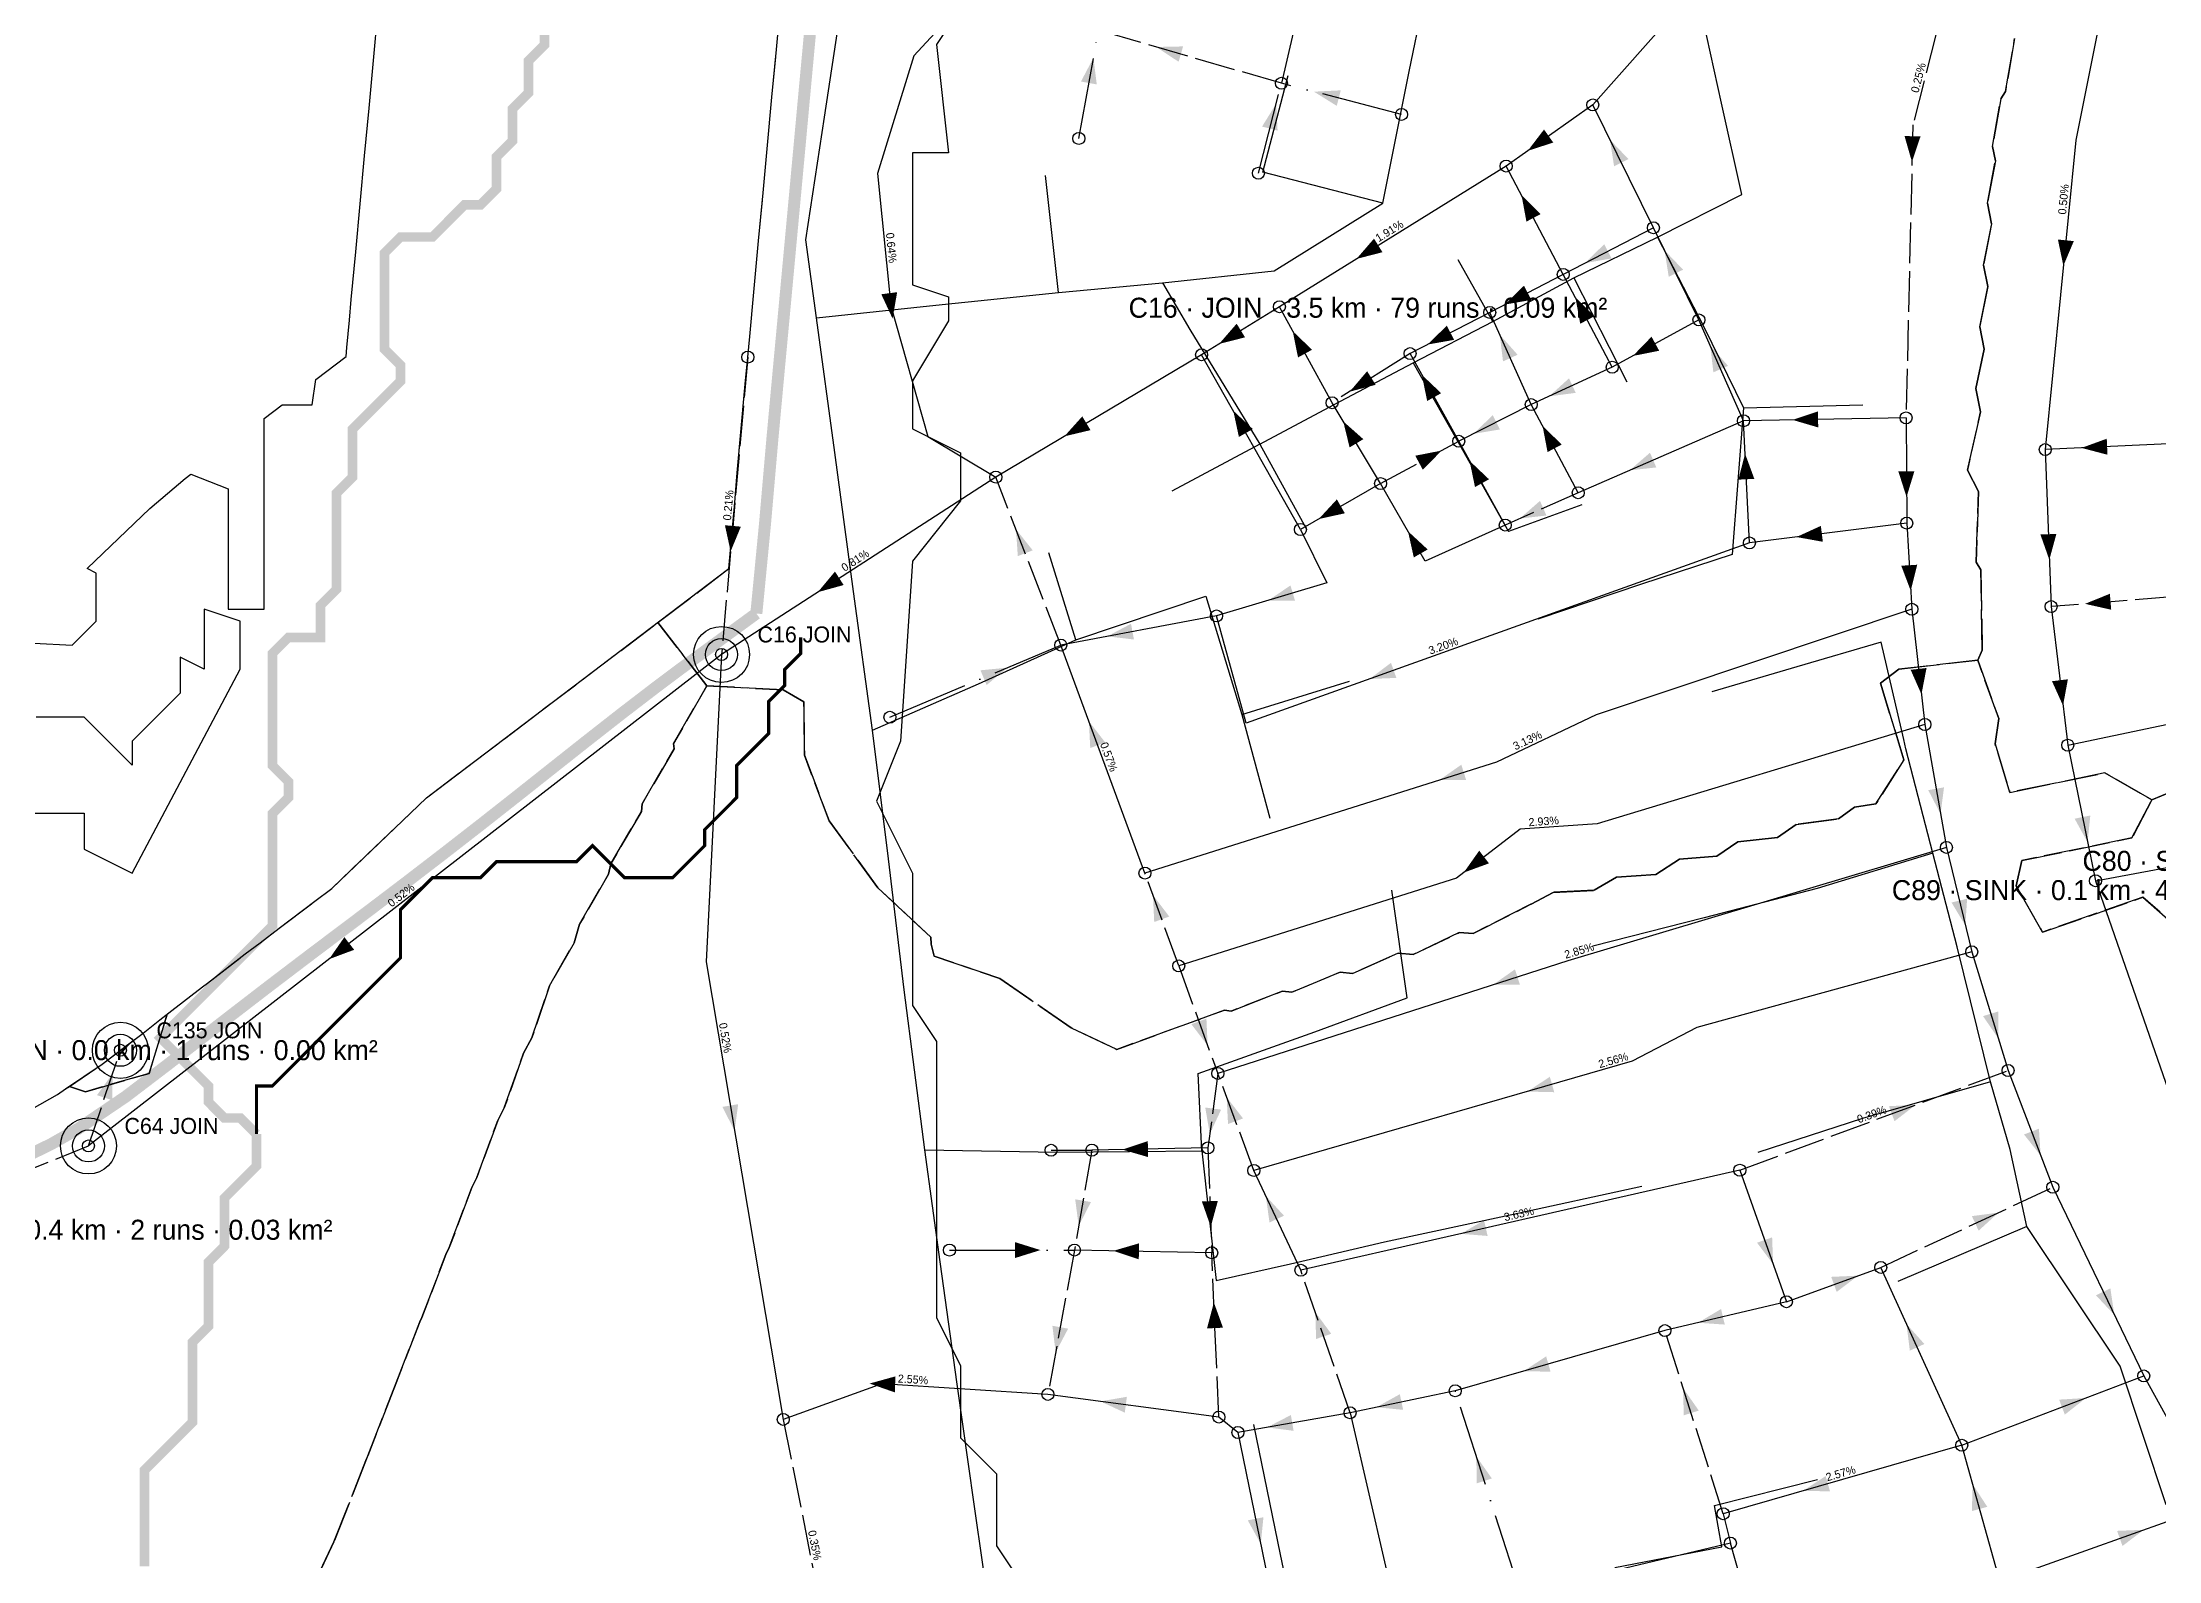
# Model space of a CAD drawing. Header units: metres. Extents: x 442821 to 452274, y 2561971 to 2571293.
# Drawn here: x 449742 to 450271, y 2568506 to 2568886 of the extents above; entities that cross this region are included whole.
import ezdxf
from ezdxf.enums import TextEntityAlignment as Align

# ---------------------------------------------------------------- set-up
doc = ezdxf.new("R2010")
doc.units = ezdxf.units.M
doc.header["$LTSCALE"] = 8
doc.linetypes.add('DASHDOT', pattern=[3.556, 2.54, -0.508, 0, -0.508])
doc.linetypes.add('DASHED', pattern=[1.524, 1.27, -0.254])
for name, color, linetype in [('A_ARROWS', 7, 'Continuous'), ('A_BUILT_2006', 252, 'Continuous'), ('A_CATCH_LABEL', 7, 'Continuous'), ('A_CATCHMENTS', 7, 'Continuous'), ('A_ENVELOPE', 3, 'Continuous'), ('A_GRADIENT', 8, 'Continuous'), ('A_JUNCTIONS', 8, 'Continuous'), ('A_MAIN_PIPE', 5, 'Continuous'), ('A_OUTLET_LABEL', 7, 'Continuous'), ('A_OUTLETS', 7, 'Continuous'), ('A_RUNS', 7, 'Continuous'), ('A_STREAMS', 5, 'Continuous'), ('A_WADI', 4, 'Continuous')]:
    doc.layers.add(name, color=color, linetype=linetype)

msp = doc.modelspace()

# ---------------------------------------------------------------- linework, layer by layer
at = {"layer": 'A_ARROWS', "color": 2}
for points in [[(450020.75, 2568884.42), (450027.45, 2568884.56), (450026.34, 2568880.72)], [(450005.05, 2568881.73), (450005.88, 2568875.07), (450001.94, 2568875.79)], [(450060.17, 2568873.25), (450066.86, 2568873.59), (450065.86, 2568869.71)], [(450050.72, 2568870.25), (450051.07, 2568863.55), (450047.19, 2568864.54)], [(450113.59, 2568858.48), (450117.66, 2568863.8), (450119.97, 2568860.54)], [(450134.13, 2568861.26), (450138.76, 2568856.41), (450135.17, 2568854.63)], [(450209.61, 2568855.73), (450207.76, 2568862.17), (450211.76, 2568862.08)], [(450112.04, 2568847.4), (450116.8, 2568842.67), (450113.26, 2568840.8)], [(450070.78, 2568831.48), (450075.17, 2568836.55), (450077.28, 2568833.15)], [(450127.93, 2568830.44), (450132.7, 2568835.16), (450134.54, 2568831.6)], [(450147.78, 2568833.64), (450152.41, 2568828.78), (450148.83, 2568827.01)], [(449954.85, 2568816.57), (449952.03, 2568822.65), (449955.99, 2568823.17)], [(450107.89, 2568820.08), (450112.65, 2568824.79), (450114.49, 2568821.24)], [(450125.5, 2568821.88), (450130.25, 2568817.15), (450126.71, 2568815.29)], [(450036.45, 2568810.24), (450040.84, 2568815.3), (450042.94, 2568811.89)], [(450054.85, 2568813.44), (450059.69, 2568808.79), (450056.18, 2568806.87)], [(450088.59, 2568810.1), (450093.35, 2568814.81), (450095.19, 2568811.26)], [(450106.6, 2568812.55), (450111.05, 2568807.54), (450107.41, 2568805.89)], [(450139.86, 2568807.24), (450144.53, 2568812.05), (450146.44, 2568808.54)], [(450159.22, 2568809.81), (450163.64, 2568804.77), (450159.98, 2568803.15)], [(450069.1, 2568798.32), (450073.45, 2568803.43), (450075.58, 2568800.04)], [(450087.1, 2568802.56), (450091.96, 2568797.93), (450088.46, 2568795.99)], [(450118.94, 2568797.15), (450123.91, 2568801.65), (450125.58, 2568798.02)], [(449997.78, 2568787.16), (450002.26, 2568792.15), (450004.31, 2568788.71)], [(450039.99, 2568793.57), (450044.88, 2568788.98), (450041.4, 2568787.01)], [(450067.48, 2568790.9), (450072.5, 2568786.45), (450069.07, 2568784.39)], [(450100.03, 2568787.78), (450104.84, 2568792.45), (450106.64, 2568788.88)], [(450117.29, 2568789.81), (450122.07, 2568785.11), (450118.54, 2568783.23)], [(450179.76, 2568791.27), (450186.12, 2568793.38), (450186.19, 2568789.38)], [(450092.06, 2568783.6), (450087.38, 2568778.8), (450085.48, 2568782.32)], [(450099.05, 2568781.05), (450103.91, 2568776.43), (450100.41, 2568774.49)], [(450139.06, 2568778.67), (450144.14, 2568783.06), (450145.73, 2568779.39)], [(450167.91, 2568782.83), (450170.22, 2568776.54), (450166.23, 2568776.34)], [(450208.26, 2568772), (450206.22, 2568778.39), (450210.22, 2568778.41)], [(450061.33, 2568766.49), (450065.89, 2568771.41), (450067.88, 2568767.94)], [(450111.61, 2568766.62), (450116.65, 2568771.04), (450118.27, 2568767.38)], [(449914.37, 2568758.4), (449912.95, 2568764.95), (449916.93, 2568764.6)], [(449985.7, 2568763.93), (449989.87, 2568758.68), (449986.14, 2568757.24)], [(450083.66, 2568763.46), (450088.58, 2568758.9), (450085.11, 2568756.91)], [(450180.75, 2568762.01), (450186.85, 2568764.79), (450187.35, 2568760.82)], [(449936.16, 2568748.23), (449940.45, 2568753.38), (449942.62, 2568750.02)], [(450209.31, 2568748.57), (450206.94, 2568754.84), (450210.93, 2568755.08)], [(450048.73, 2568746.16), (450054.29, 2568749.91), (450055.44, 2568746.08)], [(450008.52, 2568737.2), (450014.44, 2568740.34), (450015.18, 2568736.41)], [(450074.06, 2568726.54), (450079.41, 2568730.58), (450080.76, 2568726.82)], [(449983.48, 2568729.36), (449978.36, 2568725.03), (449976.81, 2568728.72)], [(450211.99, 2568722.71), (450209.29, 2568728.84), (450213.26, 2568729.29)], [(450003.91, 2568715.99), (450008, 2568710.68), (450004.25, 2568709.29)], [(450091.49, 2568701.29), (450096.99, 2568705.13), (450098.2, 2568701.31)], [(450097.6, 2568678.19), (450101.46, 2568683.66), (450103.9, 2568680.49)], [(450019.93, 2568672.54), (450024, 2568667.21), (450020.24, 2568665.84)]]:
    msp.add_solid(points, dxfattribs=at)
at = {"layer": 'A_ARROWS', "color": 3}
for points in [[(450247.46, 2568829.76), (450246.09, 2568836.32), (450250.07, 2568835.93)], [(450251.99, 2568784.27), (450258.3, 2568786.56), (450258.48, 2568782.56)], [(450243.95, 2568756.31), (450241.72, 2568762.64), (450245.71, 2568762.78)], [(450252.87, 2568745.32), (450259.08, 2568747.83), (450259.41, 2568743.85)], [(450247.37, 2568719.88), (450244.62, 2568725.99), (450248.59, 2568726.47)]]:
    msp.add_solid(points, dxfattribs=at)
at = {"layer": 'A_ARROWS', "color": 1}
for points in [[(450216.77, 2568692.83), (450213.69, 2568698.78), (450217.63, 2568699.48)], [(450253.51, 2568685.77), (450250.27, 2568691.65), (450254.19, 2568692.45)], [(450222.96, 2568664.96), (450219.51, 2568670.71), (450223.4, 2568671.65)], [(450104.92, 2568650.16), (450110.4, 2568654.02), (450111.63, 2568650.21)], [(450033.59, 2568634.99), (450029.52, 2568640.32), (450033.28, 2568641.69)], [(450231.17, 2568636.79), (450227.38, 2568642.33), (450231.21, 2568643.5)], [(449759.94, 2568628.02), (449759.81, 2568621.32), (449756.01, 2568622.59)], [(450113.51, 2568623.48), (450119.11, 2568627.18), (450120.21, 2568623.33)], [(449915.36, 2568613.69), (449912.32, 2568619.66), (449916.26, 2568620.33)], [(450034.13, 2568612.89), (450032.99, 2568619.5), (450036.95, 2568618.97)], [(450038.34, 2568622.07), (450042.44, 2568616.77), (450038.69, 2568615.38)], [(450210.57, 2568620.18), (450205.26, 2568616.08), (450203.87, 2568619.83)], [(450241.78, 2568607.51), (450237.62, 2568612.77), (450241.35, 2568614.2)], [(450012.27, 2568608.99), (450018.63, 2568611.12), (450018.71, 2568607.12)], [(450001.36, 2568589.93), (450000.49, 2568596.58), (450004.43, 2568595.89)], [(450034.37, 2568589.7), (450032.15, 2568596.03), (450036.14, 2568596.17)], [(450048.13, 2568597.42), (450052.67, 2568592.48), (450049.05, 2568590.78)], [(450231.24, 2568593.25), (450226.28, 2568588.74), (450224.59, 2568592.37)], [(450096.87, 2568587.95), (450102.67, 2568591.32), (450103.56, 2568587.42)], [(449991.81, 2568583.89), (449985.41, 2568581.89), (449985.41, 2568585.89)], [(450010.02, 2568583.7), (450016.46, 2568585.58), (450016.38, 2568581.58)], [(450174.92, 2568580.37), (450170.9, 2568585.73), (450174.67, 2568587.07)], [(450196.14, 2568577.5), (450190.8, 2568573.44), (450189.44, 2568577.2)], [(450260.19, 2568567.69), (450255.61, 2568572.59), (450259.21, 2568574.33)], [(450035.15, 2568570.8), (450037.43, 2568564.5), (450033.43, 2568564.32)], [(450060.5, 2568568.38), (450064.48, 2568562.98), (450060.7, 2568561.68)], [(450156.14, 2568565.74), (450161.91, 2568569.17), (450162.83, 2568565.28)], [(449995.6, 2568558.33), (449994.79, 2568564.98), (449998.73, 2568564.26)], [(450208.25, 2568565.43), (450212.72, 2568560.43), (450209.08, 2568558.77)], [(450112.59, 2568553.65), (450118.19, 2568557.34), (450119.29, 2568553.5)], [(449949.09, 2568550.55), (449955.55, 2568552.34), (449955.42, 2568548.34)], [(450006.8, 2568546.1), (450013.41, 2568547.24), (450012.88, 2568543.28)], [(450075.77, 2568544.63), (450081.63, 2568547.89), (450082.45, 2568543.98)], [(450152.5, 2568549.29), (450156.34, 2568543.8), (450152.53, 2568542.59)], [(450253.09, 2568546.94), (450247.82, 2568542.79), (450246.4, 2568546.53)], [(450048.43, 2568539.6), (450054.39, 2568542.68), (450055.08, 2568538.74)], [(450100.76, 2568532.31), (450104.63, 2568526.84), (450100.83, 2568525.61)], [(450182.44, 2568523.76), (450188.04, 2568527.45), (450189.14, 2568523.61)], [(450224.79, 2568525.39), (450228.44, 2568519.76), (450224.59, 2568518.69)], [(450046.87, 2568510.5), (450043.62, 2568516.37), (450047.54, 2568517.17)], [(450267.58, 2568514.02), (450262.23, 2568509.98), (450260.88, 2568513.75)]]:
    msp.add_solid(points, dxfattribs=at)
at = {"layer": 'A_ARROWS', "color": 4}
msp.add_solid([(449814.01, 2568656.56), (449817.84, 2568662.06), (449820.29, 2568658.9)], dxfattribs=at)
at = {"layer": 'A_BUILT_2006', "color": 252}
for points in [[(450083.94, 2568878.29), (450090.78, 2568911.35)], [(449937.84, 2568866.9), (449943.09, 2568901.51)], [(450162.04, 2568870.39), (450157.47, 2568891.16)], [(450047.4, 2568853.18), (450053.71, 2568877.32)], [(450077.39, 2568845.38), (450077.4, 2568845.43), (450083.94, 2568878.29)], [(450167.13, 2568847.61), (450162.04, 2568870.39)], [(449933.19, 2568836.25), (449937.84, 2568866.9)], [(449996.33, 2568823.12), (449993.09, 2568852.29)], [(450077.39, 2568845.38), (450047.4, 2568853.18)], [(450146.05, 2568836.9), (450167.13, 2568847.61)], [(450050.21, 2568828.47), (450077.39, 2568845.38)], [(449935.83, 2568816.79), (449933.19, 2568836.25)], [(450125.1, 2568826.76), (450146.05, 2568836.9)], [(450146.05, 2568836.9), (450157.59, 2568814.54)], [(450104.88, 2568815.82), (450096.24, 2568831.27)], [(449996.33, 2568823.12), (450022.3, 2568825.53)], [(450022.3, 2568825.53), (450050.21, 2568828.47)], [(450022.3, 2568825.53), (450029.16, 2568813.88)], [(450104.88, 2568815.82), (450125.1, 2568826.76)], [(450125.1, 2568826.76), (450138.36, 2568800.77)], [(449965.67, 2568819.89), (449996.33, 2568823.12)], [(449935.83, 2568816.79), (449965.67, 2568819.89)], [(449940.41, 2568783.1), (449935.83, 2568816.79)], [(450084.98, 2568805.49), (450104.88, 2568815.82)], [(450029.16, 2568813.88), (450046.67, 2568785.24)], [(450157.59, 2568814.54), (450167.55, 2568794.32)], [(450065.2, 2568795.1), (450084.98, 2568805.49)], [(450084.98, 2568805.49), (450095.75, 2568786.48)], [(450046.67, 2568785.24), (450065.2, 2568795.1)], [(450167.55, 2568794.32), (450164.71, 2568757.67)], [(450167.55, 2568794.32), (450197.33, 2568795.01)], [(449945.12, 2568748.41), (449940.41, 2568783.1)], [(450046.67, 2568785.24), (450024.66, 2568773.5)], [(450046.67, 2568785.24), (450058.2, 2568764.15)], [(450095.75, 2568786.48), (450108.74, 2568763.41)], [(450108.74, 2568763.41), (450108.9, 2568763.46), (450127.2, 2568770.13)], [(450000.63, 2568736.33), (449993.86, 2568758.02)], [(450164.71, 2568757.67), (450142, 2568750.25)], [(449949.83, 2568713.73), (449945.12, 2568748.41)], [(450000.63, 2568736.33), (450033.16, 2568747.2)], [(450033.16, 2568747.2), (450042.16, 2568717.66)], [(450142, 2568750.25), (450116.11, 2568741.53)], [(449976.3, 2568725.32), (450000.63, 2568736.33)], [(450201.88, 2568735.76), (450180.85, 2568729.58)], [(450208.12, 2568709.13), (450207.59, 2568711.43), (450201.88, 2568735.76)], [(449949.83, 2568713.73), (449976.3, 2568725.32)], [(450042.16, 2568717.66), (450069.07, 2568725.99)], [(450180.85, 2568729.58), (450159.64, 2568723.34)], [(450042.16, 2568717.66), (450049.15, 2568691.77)], [(449953.79, 2568681.59), (449949.83, 2568713.73)], [(450214.87, 2568683.03), (450208.12, 2568709.13)], [(450214.87, 2568683.03), (450185.93, 2568674.19)], [(450220.93, 2568659.67), (450214.87, 2568683.03)], [(449957.78, 2568648.87), (449953.79, 2568681.59)], [(450083.45, 2568646.86), (450079.65, 2568673.82)], [(450185.93, 2568674.19), (450157.68, 2568666.9)], [(450157.68, 2568666.9), (450129.9, 2568659.83)], [(450229.24, 2568625.93), (450220.93, 2568659.67)], [(449962.88, 2568608.93), (449957.78, 2568648.87)], [(450060.38, 2568638.38), (450083.45, 2568646.86)], [(450031.24, 2568628.02), (450060.38, 2568638.38)], [(450032.11, 2568608.64), (450031.24, 2568628.02)], [(450229.24, 2568625.93), (450197.23, 2568616.75)], [(450234.17, 2568609), (450229.24, 2568625.93)], [(450197.23, 2568616.75), (450171.1, 2568608.28)], [(449962.88, 2568608.93), (449996.02, 2568608.39)], [(449966.71, 2568580.95), (449962.88, 2568608.93)], [(449996.02, 2568608.39), (450032.11, 2568608.64)], [(450032.11, 2568608.64), (450035.72, 2568576.26)], [(450238.35, 2568589.75), (450234.17, 2568609)], [(450109.2, 2568592.73), (450142.12, 2568599.89)], [(450077.83, 2568585.96), (450109.2, 2568592.73)], [(450238.35, 2568589.75), (450206.05, 2568576.01)], [(450261.67, 2568554.91), (450238.35, 2568589.75)], [(450054.27, 2568580.44), (450077.83, 2568585.96)], [(449971.03, 2568550.42), (449966.71, 2568580.95)], [(450035.72, 2568576.26), (450054.27, 2568580.44)], [(449975.28, 2568520.42), (449971.03, 2568550.42)], [(450273.14, 2568520.27), (450261.67, 2568554.91)], [(450051.82, 2568507.87), (450045.1, 2568540.35)], [(450160.27, 2568520.11), (450186.04, 2568526.55)], [(449979.71, 2568489.14), (449975.28, 2568520.42)], [(450162.06, 2568509.73), (450160.27, 2568520.11)], [(450135.34, 2568504.6), (450162.06, 2568509.73)], [(450059.52, 2568470.75), (450051.82, 2568507.87)]]:
    msp.add_lwpolyline(points, dxfattribs=at)
at = {"layer": 'A_CATCHMENTS', "color": 2, "linetype": 'DASHED'}
msp.add_lwpolyline([(450235.25, 2568886.52), (450232.99, 2568873.31), (450231.84, 2568871.44), (450229.74, 2568859.59), (450230.46, 2568855.99), (450228.49, 2568845.38), (450229.53, 2568840.27), (450227.51, 2568829.95), (450228.61, 2568824.62), (450226.54, 2568814.52), (450227.69, 2568808.97), (450225.56, 2568799.1), (450226.78, 2568793.32), (450223.46, 2568778.73), (450226.28, 2568773.41), (450225.66, 2568755.71), (450226.81, 2568753.79), (450227.19, 2568733.76), (450226.05, 2568731.24), (450206.35, 2568729.01), (450201.76, 2568725.53), (450207.58, 2568706.34), (450200.61, 2568695.34), (450195.27, 2568694.53), (450191.23, 2568691.58), (450180.68, 2568690.2), (450176.04, 2568686.94), (450166.1, 2568685.86), (450160.84, 2568682.32), (450151.53, 2568681.51), (450145.63, 2568677.71), (450135.76, 2568677.06), (450130.23, 2568673.76), (450119.91, 2568673.25), (450114.41, 2568670.31), (450114.4, 2568670.3), (450099.99, 2568662.99), (450096.46, 2568663.19), (450084.99, 2568657.72), (450081.17, 2568658.08), (450069.82, 2568652.99), (450066.72, 2568653.34), (450054.65, 2568648.28), (450052.27, 2568648.59), (450039.47, 2568643.58), (450037.82, 2568643.83), (450010.89, 2568634.03), (449999.49, 2568639.4), (449981.67, 2568651.75), (449965.23, 2568657.32), (449964.53, 2568660.3), (449964.38, 2568662.04), (449951.15, 2568674.4), (449951.15, 2568674.4), (449938.97, 2568691.1), (449932.81, 2568707.5), (449932.7, 2568720.83), (449927.52, 2568723.85), (449908.45, 2568724.81), (449896.17, 2568740.64), (449913.96, 2568754.11), (449915, 2568766.07), (449915.31, 2568769.61), (449916.04, 2568778.02), (449916.93, 2568788.21), (449918.04, 2568800.16), (449918.67, 2568806.95), (449919.15, 2568812.1), (449920.25, 2568824.05), (449921.36, 2568836), (449922.47, 2568847.95), (449923.58, 2568859.9), (449924.69, 2568871.85), (449925.8, 2568883.8), (449926.65, 2568892.98)], dxfattribs=at)
at = {"layer": 'A_CATCHMENTS', "color": 3, "linetype": 'DASHED'}
msp.add_lwpolyline([(450274.41, 2568698.34), (450269.55, 2568696.36), (450269.55, 2568696.36), (450257.82, 2568703.08), (450234.11, 2568698.23), (450230.38, 2568710.35), (450231.3, 2568716.7), (450226.05, 2568731.24), (450227.19, 2568733.76), (450226.81, 2568753.79), (450225.66, 2568755.71), (450226.28, 2568773.41), (450223.46, 2568778.73), (450226.78, 2568793.32), (450225.56, 2568799.1), (450227.69, 2568808.97), (450226.54, 2568814.52), (450228.61, 2568824.62), (450227.51, 2568829.95), (450229.53, 2568840.27), (450228.49, 2568845.38), (450230.46, 2568855.99), (450229.74, 2568859.59), (450231.84, 2568871.44), (450232.99, 2568873.31), (450235.25, 2568886.52)], dxfattribs=at)
at = {"layer": 'A_CATCHMENTS', "color": 4, "linetype": 'DASHED'}
msp.add_lwpolyline([(449739.85, 2568619.2), (449746.12, 2568622.74), (449748.16, 2568624.14), (449749.1, 2568624.77), (449753.13, 2568623.43), (449769.05, 2568628.04), (449773.56, 2568642.79), (449774.75, 2568643.72), (449782.35, 2568649.61), (449783.63, 2568650.6), (449793.05, 2568657.85), (449796.78, 2568660.68), (449801.52, 2568664.28), (449810.48, 2568671.04), (449814.73, 2568674.24), (449838.38, 2568696.9), (449896.17, 2568740.64), (449908.45, 2568724.81), (449900.1, 2568710.45), (449900.26, 2568709.14), (449892.27, 2568695.4), (449892.06, 2568693.47), (449884.45, 2568680.36), (449883.87, 2568677.79), (449876.62, 2568665.31), (449875.23, 2568660.6), (449869.1, 2568649.88), (449864.71, 2568636.89), (449862.64, 2568633.08), (449857.81, 2568619.43), (449856.16, 2568616.29), (449850.94, 2568601.98), (449849.68, 2568599.52), (449844.07, 2568584.53), (449843.19, 2568582.76), (449837.22, 2568567.08), (449836.69, 2568566), (449830.38, 2568549.63), (449830.19, 2568549.25), (449823.67, 2568532.52), (449823.57, 2568532.18), (449815.22, 2568510.97), (449806.54, 2568492.73)], dxfattribs=at)
at = {"layer": 'A_CATCHMENTS', "color": 1, "linetype": 'DASHED'}
msp.add_lwpolyline([(449806.54, 2568492.73), (449815.22, 2568510.97), (449823.57, 2568532.18), (449823.67, 2568532.52), (449830.19, 2568549.25), (449830.38, 2568549.63), (449836.69, 2568566), (449837.22, 2568567.08), (449843.19, 2568582.76), (449844.07, 2568584.53), (449849.68, 2568599.52), (449850.94, 2568601.98), (449856.16, 2568616.29), (449857.81, 2568619.43), (449862.64, 2568633.08), (449864.71, 2568636.89), (449869.1, 2568649.88), (449875.23, 2568660.6), (449876.62, 2568665.31), (449883.87, 2568677.79), (449884.45, 2568680.36), (449892.06, 2568693.47), (449892.27, 2568695.4), (449900.26, 2568709.14), (449900.1, 2568710.45), (449908.45, 2568724.81), (449927.52, 2568723.85), (449932.7, 2568720.83), (449932.81, 2568707.5), (449938.97, 2568691.1), (449951.15, 2568674.4), (449964.38, 2568662.04), (449964.53, 2568660.3), (449965.23, 2568657.32), (449981.67, 2568651.75), (449999.49, 2568639.4), (450010.89, 2568634.03), (450037.82, 2568643.83), (450039.47, 2568643.58), (450052.27, 2568648.59), (450054.65, 2568648.28), (450066.72, 2568653.34), (450069.82, 2568652.99), (450081.17, 2568658.08), (450084.99, 2568657.72), (450096.46, 2568663.19), (450099.99, 2568662.99), (450114.4, 2568670.3), (450114.41, 2568670.31), (450119.91, 2568673.25), (450130.23, 2568673.76), (450135.76, 2568677.06), (450145.63, 2568677.71), (450151.53, 2568681.51), (450160.84, 2568682.32), (450166.1, 2568685.86), (450176.04, 2568686.94), (450180.68, 2568690.2), (450191.23, 2568691.58), (450195.27, 2568694.53), (450200.61, 2568695.34), (450207.58, 2568706.34), (450201.76, 2568725.53), (450206.35, 2568729.01), (450226.05, 2568731.24), (450231.3, 2568716.7), (450230.38, 2568710.35), (450234.11, 2568698.23), (450257.82, 2568703.08), (450269.55, 2568696.36), (450264.6, 2568686.83), (450237.05, 2568681.21), (450235.64, 2568674.9), (450242.27, 2568663.34), (450267.33, 2568672.04), (450280.78, 2568660.25)], dxfattribs=at)
at = {"layer": 'A_CATCHMENTS', "color": 4, "linetype": 'DASHED'}
msp.add_lwpolyline([(450319.22, 2568660.34), (450319.05, 2568659.91), (450287.51, 2568650.59), (450283.16, 2568659.45), (450280.78, 2568660.25), (450267.33, 2568672.04), (450242.27, 2568663.34), (450235.64, 2568674.9), (450237.05, 2568681.21), (450264.6, 2568686.83), (450269.55, 2568696.36), (450274.41, 2568698.34), (450284.74, 2568697.91), (450289.64, 2568671.41), (450307.42, 2568676.67), (450316.48, 2568672.71), (450319.22, 2568660.34)], close=True, dxfattribs=at)
at = {"layer": 'A_CATCHMENTS', "color": 1, "linetype": 'DASHED'}
msp.add_lwpolyline([(449769.05, 2568628.04), (449753.13, 2568623.43), (449749.1, 2568624.77), (449757.31, 2568630.32), (449766.52, 2568637.33), (449767.53, 2568638.1), (449771.74, 2568641.38), (449773.56, 2568642.79), (449769.05, 2568628.04)], close=True, dxfattribs=at)
at = {"layer": 'A_ENVELOPE', "color": 3}
msp.add_lwpolyline([(449739.85, 2568619.2), (449746.12, 2568622.74), (449748.16, 2568624.14), (449757.31, 2568630.32), (449766.52, 2568637.33), (449767.53, 2568638.1), (449771.74, 2568641.38), (449774.75, 2568643.72), (449782.35, 2568649.61), (449783.63, 2568650.6), (449793.05, 2568657.85), (449796.78, 2568660.68), (449801.52, 2568664.28), (449810.48, 2568671.04), (449814.73, 2568674.24), (449838.38, 2568696.9), (449913.96, 2568754.11), (449915, 2568766.07), (449915, 2568766.07), (449915.31, 2568769.61), (449916.04, 2568778.02), (449916.93, 2568788.21), (449918.04, 2568800.16), (449918.67, 2568806.95), (449919.15, 2568812.1), (449920.25, 2568824.05), (449921.36, 2568836), (449922.47, 2568847.95), (449923.58, 2568859.9), (449924.69, 2568871.85), (449925.8, 2568883.8), (449926.65, 2568892.98)], dxfattribs=at)
at = {"layer": 'A_JUNCTIONS'}
for centre in [(450052.03, 2568875.36), (450082.05, 2568867.59), (450129.84, 2568869.94), (450001.4, 2568861.57), (450046.27, 2568852.89), (450108.2, 2568854.68), (450145, 2568839.26), (450122.47, 2568827.62), (450051.51, 2568819.53), (450104.08, 2568818.11), (450156.39, 2568816.23), (449918.67, 2568806.95), (450032.08, 2568807.55), (450084.18, 2568807.82), (450134.7, 2568804.43), (450064.69, 2568795.55), (450114.48, 2568795.09), (450167.51, 2568791.05), (450208.13, 2568791.77), (450096.34, 2568785.92), (450242.93, 2568783.85), (449980.65, 2568776.98), (450076.83, 2568775.37), (450126.21, 2568773.08), (450056.78, 2568763.89), (450107.97, 2568765.01), (450169, 2568760.52), (450208.3, 2568765.48), (450244.39, 2568744.62), (450035.81, 2568742.3), (450209.59, 2568743.95), (449996.88, 2568735.02), (449912.1, 2568732.67), (449954.18, 2568716.99), (450212.84, 2568715.18), (450248.56, 2568710), (450218.23, 2568684.49), (450017.92, 2568678.06), (450255.48, 2568676.16), (450026.36, 2568654.86), (450224.54, 2568658.41), (449761.86, 2568633.79), (450233.63, 2568628.75), (450036.13, 2568628.02), (449753.88, 2568609.9), (449994.46, 2568608.81), (450004.66, 2568608.84), (450033.67, 2568609.42), (450045.13, 2568603.78), (450166.59, 2568603.84), (450244.82, 2568599.57), (449969.08, 2568583.88), (450000.3, 2568583.89), (450034.61, 2568583.22), (450056.89, 2568578.84), (450201.8, 2568579.56), (450178.24, 2568571), (450147.89, 2568563.78), (450267.54, 2568552.44), (449993.68, 2568547.84), (450095.46, 2568548.74), (449927.53, 2568541.59), (450036.4, 2568542.18), (450041.17, 2568538.32), (450069.18, 2568543.25), (450222.07, 2568535.13), (450162.43, 2568518.03), (450164.23, 2568510.7)]:
    msp.add_circle(centre, 1.5, dxfattribs=at)
at = {"layer": 'A_MAIN_PIPE', "color": 5, "const_width": 3}
for points in [[(449934.61, 2568892.24), (449933.76, 2568883.06), (449932.65, 2568871.11), (449931.55, 2568859.16), (449930.44, 2568847.21), (449929.33, 2568835.26), (449928.22, 2568823.31), (449927.11, 2568811.37), (449926.63, 2568806.21), (449926, 2568799.42), (449924.9, 2568787.49), (449924.81, 2568786.5), (449924.01, 2568777.33), (449923.28, 2568768.92), (449922.97, 2568765.37), (449920.8, 2568742.9)], [(449920.8, 2568742.9), (449908.94, 2568734.24), (449904.49, 2568731), (449901.76, 2568729.01), (449896.2, 2568724.85), (449887.29, 2568718.02), (449878.46, 2568711.11), (449869.66, 2568704.15), (449860.89, 2568697.2), (449852.08, 2568690.27), (449847.35, 2568686.59), (449843.24, 2568683.4), (449842.42, 2568682.76), (449832.91, 2568675.46), (449827.23, 2568671.15), (449825.45, 2568669.8), (449820.75, 2568666.25), (449816.5, 2568663.06), (449807.55, 2568656.31), (449802.83, 2568652.72), (449799.12, 2568649.9), (449789.75, 2568642.69), (449788.48, 2568641.71), (449780.89, 2568635.82), (449777.88, 2568633.48), (449773.63, 2568630.18), (449772.58, 2568629.38), (449763.14, 2568622.19), (449753.79, 2568615.87), (449751.42, 2568614.25), (449744.51, 2568610.34), (449734.55, 2568605.47)]]:
    msp.add_lwpolyline(points, dxfattribs=at)
at = {"layer": 'A_OUTLETS', "color": 5}
for centre, radius in [((449912.1, 2568732.67), 7), ((449912.1, 2568732.67), 4), ((449761.86, 2568633.79), 7), ((449761.86, 2568633.79), 4), ((449753.88, 2568609.9), 7), ((449753.88, 2568609.9), 4)]:
    msp.add_circle(centre, radius, dxfattribs=at)
at = {"layer": 'A_RUNS', "color": 2}
for points in [[(450192.62, 2568960.7), (450158.2, 2568901.96), (450129.84, 2568869.94)], [(450060.76, 2568913.19), (450052.03, 2568875.36)], [(449972.77, 2568895.78), (449960.15, 2568882.2), (449951.09, 2568852.78), (449954.41, 2568819.72), (449963.64, 2568787.15), (449980.65, 2568776.98)], [(450129.84, 2568869.94), (450108.2, 2568854.68)], [(450145, 2568839.26), (450129.84, 2568869.94)], [(450108.2, 2568854.68), (450051.51, 2568819.53)], [(450122.47, 2568827.62), (450108.2, 2568854.68)], [(450145, 2568839.26), (450122.47, 2568827.62)], [(450156.39, 2568816.23), (450145, 2568839.26)], [(450122.47, 2568827.62), (450104.08, 2568818.11)], [(450134.7, 2568804.43), (450122.47, 2568827.62)], [(450051.51, 2568819.53), (450032.08, 2568807.55)], [(450064.69, 2568795.55), (450051.51, 2568819.53)], [(450104.08, 2568818.11), (450084.18, 2568807.82)], [(450114.48, 2568795.09), (450104.08, 2568818.11)], [(450156.39, 2568816.23), (450134.7, 2568804.43)], [(450167.51, 2568791.05), (450156.39, 2568816.23)], [(450032.08, 2568807.55), (449980.65, 2568776.98)], [(450056.78, 2568763.89), (450032.08, 2568807.55)], [(450096.34, 2568785.92), (450084.18, 2568807.82)], [(450134.7, 2568804.43), (450114.48, 2568795.09)], [(450076.83, 2568775.37), (450064.69, 2568795.55)], [(450114.48, 2568795.09), (450096.34, 2568785.92)], [(450126.21, 2568773.08), (450114.48, 2568795.09)], [(450167.51, 2568791.05), (450126.21, 2568773.08)], [(450208.13, 2568791.77), (450167.51, 2568791.05)], [(450169, 2568760.52), (450167.51, 2568791.05)], [(450208.13, 2568791.77), (450208.3, 2568765.48)], [(450107.97, 2568765.01), (450096.34, 2568785.92)], [(449980.65, 2568776.98), (449912.1, 2568732.67)], [(450076.83, 2568775.37), (450056.78, 2568763.89)], [(450107.97, 2568765.01), (450087.95, 2568755.97), (450076.83, 2568775.37)], [(450056.78, 2568763.89), (450063.42, 2568750.55), (450035.81, 2568742.3)], [(450208.3, 2568765.48), (450169, 2568760.52)], [(450208.3, 2568765.48), (450209.59, 2568743.95)], [(450169, 2568760.52), (450043.21, 2568715.5), (450035.81, 2568742.3)], [(450035.81, 2568742.3), (449996.88, 2568735.02)], [(450209.59, 2568743.95), (450130.72, 2568717.62), (450105.78, 2568705.81), (450017.92, 2568678.06)], [(450209.59, 2568743.95), (450212.84, 2568715.18)], [(450017.92, 2568678.06), (449996.88, 2568735.02)], [(450212.84, 2568715.18), (450130.97, 2568690.35), (450111.73, 2568689), (450095.81, 2568676.82), (450026.36, 2568654.86)]]:
    msp.add_lwpolyline(points, dxfattribs=at)
at = {"layer": 'A_RUNS', "color": 2, "linetype": 'DASHED'}
for points in [[(450233.9, 2568958.64), (450209.83, 2568864.95), (450208.13, 2568791.77)], [(450052.03, 2568875.36), (450006.3, 2568888.61)], [(449918.67, 2568806.95), (449912.1, 2568732.67)], [(450076.83, 2568775.37), (450096.34, 2568785.92)], [(449996.88, 2568735.02), (449980.65, 2568776.98)], [(450126.21, 2568773.08), (450107.97, 2568765.01)], [(450026.36, 2568654.86), (450017.92, 2568678.06)]]:
    msp.add_lwpolyline(points, dxfattribs=at)
at = {"layer": 'A_RUNS', "color": 3}
for points in [[(450259.88, 2568907.87), (450250.55, 2568861.13), (450242.93, 2568783.85)], [(450275.58, 2568785.35), (450242.93, 2568783.85)], [(450242.93, 2568783.85), (450244.39, 2568744.62)], [(450248.56, 2568710), (450329.06, 2568726.94), (450326.79, 2568751.41)], [(450244.39, 2568744.62), (450248.56, 2568710)]]:
    msp.add_lwpolyline(points, dxfattribs=at)
at = {"layer": 'A_RUNS', "color": 2, "linetype": 'DASHDOT'}
for points in [[(450001.4, 2568861.57), (450006.3, 2568888.61)], [(450046.27, 2568852.89), (450052.03, 2568875.36)], [(450082.05, 2568867.59), (450052.03, 2568875.36)], [(450084.18, 2568807.82), (450064.69, 2568795.55)], [(449954.18, 2568716.99), (449996.88, 2568735.02)]]:
    msp.add_lwpolyline(points, dxfattribs=at)
at = {"layer": 'A_RUNS', "color": 3, "linetype": 'DASHED'}
msp.add_lwpolyline([(450275.56, 2568747.19), (450244.39, 2568744.62)], dxfattribs=at)
at = {"layer": 'A_RUNS', "color": 4}
for points in [[(449912.1, 2568732.67), (449753.88, 2568609.9)], [(450255.48, 2568676.16), (450298.39, 2568684.09)]]:
    msp.add_lwpolyline(points, dxfattribs=at)
at = {"layer": 'A_RUNS', "color": 1}
for points in [[(449912.1, 2568732.67), (449908.23, 2568655.92), (449927.53, 2568541.59)], [(450212.84, 2568715.18), (450218.23, 2568684.49)], [(450248.56, 2568710), (450255.48, 2568676.16)], [(450218.23, 2568684.49), (450123.57, 2568656.16), (450036.13, 2568628.02)], [(450218.23, 2568684.49), (450224.54, 2568658.41)], [(450255.48, 2568676.16), (450283.03, 2568596.84), (450333.29, 2568507.36)], [(450224.54, 2568658.41), (450155.86, 2568639.51), (450139.73, 2568631.04), (450045.13, 2568603.78)], [(450224.54, 2568658.41), (450233.63, 2568628.75)], [(450233.63, 2568628.75), (450244.82, 2568599.57)], [(450033.67, 2568609.42), (450004.66, 2568608.84)], [(450056.89, 2568578.84), (450045.13, 2568603.78)], [(450166.59, 2568603.84), (450056.89, 2568578.84)], [(450166.59, 2568603.84), (450178.24, 2568571)], [(450244.82, 2568599.57), (450267.54, 2568552.44)], [(450034.61, 2568583.22), (450000.3, 2568583.89)], [(450178.24, 2568571), (450201.8, 2568579.56)], [(450222.07, 2568535.13), (450201.8, 2568579.56)], [(450178.24, 2568571), (450147.89, 2568563.78)], [(450147.89, 2568563.78), (450095.46, 2568548.74)], [(449993.68, 2568547.84), (449952.16, 2568550.48), (449927.53, 2568541.59)], [(450222.07, 2568535.13), (450267.54, 2568552.44)], [(450267.54, 2568552.44), (450285.32, 2568520.36)], [(450036.4, 2568542.18), (449993.68, 2568547.84)], [(450095.46, 2568548.74), (450069.18, 2568543.25)], [(450069.18, 2568543.25), (450041.17, 2568538.32)], [(450069.18, 2568543.25), (450091.29, 2568447.5)], [(450041.17, 2568538.32), (450049.33, 2568498.49)], [(450222.07, 2568535.13), (450162.43, 2568518.03)], [(450231.56, 2568501.15), (450222.07, 2568535.13)], [(450231.56, 2568501.15), (450285.32, 2568520.36)], [(450164.23, 2568510.7), (450111.8, 2568498.15)], [(450171.96, 2568483.61), (450164.23, 2568510.7)]]:
    msp.add_lwpolyline(points, dxfattribs=at)
at = {"layer": 'A_RUNS', "color": 1, "linetype": 'DASHED'}
for points in [[(450026.36, 2568654.86), (450036.13, 2568628.02)], [(449753.88, 2568609.9), (449761.86, 2568633.79)], [(450036.13, 2568628.02), (450033.67, 2568609.42)], [(450045.13, 2568603.78), (450036.13, 2568628.02)], [(450166.59, 2568603.84), (450233.63, 2568628.75)], [(450004.66, 2568608.84), (450000.3, 2568583.89)], [(450033.67, 2568609.42), (450034.61, 2568583.22)], [(450201.8, 2568579.56), (450244.82, 2568599.57)], [(450000.3, 2568583.89), (449993.68, 2568547.84)], [(450036.4, 2568542.18), (450034.61, 2568583.22)], [(450069.18, 2568543.25), (450056.89, 2568578.84)], [(450162.43, 2568518.03), (450147.89, 2568563.78)], [(449927.53, 2568541.59), (449940.18, 2568478.09)], [(450041.17, 2568538.32), (450036.4, 2568542.18)], [(450162.43, 2568518.03), (450164.23, 2568510.7)]]:
    msp.add_lwpolyline(points, dxfattribs=at)
at = {"layer": 'A_RUNS', "color": 4, "linetype": 'DASHED'}
msp.add_lwpolyline([(449609.94, 2568552.13), (449753.88, 2568609.9)], dxfattribs=at)
at = {"layer": 'A_RUNS', "color": 1, "linetype": 'DASHDOT'}
for points in [[(449994.46, 2568608.81), (450004.66, 2568608.84)], [(449969.08, 2568583.88), (450000.3, 2568583.89)], [(450111.8, 2568498.15), (450095.46, 2568548.74)]]:
    msp.add_lwpolyline(points, dxfattribs=at)
at = {"layer": 'A_STREAMS', "color": 5}
for points, const_width in [([(449867.87, 2568888.98), (449867.87, 2568884.98), (449863.87, 2568880.98), (449863.87, 2568876.98), (449863.87, 2568872.98), (449859.87, 2568868.98), (449859.87, 2568864.97), (449859.87, 2568860.97), (449855.87, 2568856.97), (449855.87, 2568852.97), (449855.87, 2568848.97), (449851.87, 2568844.97), (449847.87, 2568844.97), (449843.87, 2568840.97), (449839.87, 2568836.96), (449835.87, 2568836.96), (449831.87, 2568836.96), (449827.87, 2568832.96), (449827.87, 2568828.96), (449827.87, 2568824.96), (449827.87, 2568820.96), (449827.87, 2568816.96), (449827.87, 2568812.96), (449827.87, 2568808.95), (449831.87, 2568804.95), (449831.87, 2568800.95), (449827.87, 2568796.95), (449823.87, 2568792.95), (449819.86, 2568788.95), (449819.86, 2568784.95), (449819.86, 2568780.94), (449819.86, 2568776.94), (449815.86, 2568772.94), (449815.86, 2568768.94), (449815.86, 2568764.94), (449815.86, 2568760.94), (449815.86, 2568756.94), (449815.86, 2568752.93), (449815.86, 2568748.93), (449811.86, 2568744.93), (449811.86, 2568740.93), (449811.86, 2568736.93), (449807.86, 2568736.93), (449803.86, 2568736.93), (449799.86, 2568732.93), (449799.86, 2568728.93), (449799.86, 2568724.92), (449799.86, 2568720.92), (449799.86, 2568716.92), (449799.86, 2568712.92), (449799.86, 2568708.92), (449799.86, 2568704.92), (449803.86, 2568700.92), (449803.86, 2568696.92), (449799.86, 2568692.91), (449799.86, 2568688.91), (449799.86, 2568684.91), (449799.86, 2568680.91), (449799.86, 2568676.91), (449799.86, 2568672.91), (449799.86, 2568668.91), (449799.86, 2568664.9), (449795.86, 2568660.9), (449791.86, 2568656.9), (449787.86, 2568652.9), (449783.86, 2568648.9), (449779.86, 2568644.9), (449775.86, 2568640.9), (449771.86, 2568636.89), (449775.86, 2568632.89), (449779.86, 2568628.89), (449783.86, 2568624.89), (449783.86, 2568620.89), (449787.86, 2568616.89), (449791.86, 2568616.89), (449795.86, 2568612.89)], 2.4), ([(449931.88, 2568736.93), (449931.88, 2568732.93), (449927.88, 2568728.93), (449927.88, 2568724.92), (449923.88, 2568720.92), (449923.88, 2568716.92), (449923.88, 2568712.92), (449919.88, 2568708.92), (449915.88, 2568704.92), (449915.88, 2568700.92), (449915.88, 2568696.92), (449911.88, 2568692.91), (449907.88, 2568688.91), (449907.88, 2568684.91), (449903.88, 2568680.91), (449899.88, 2568676.91), (449895.88, 2568676.91), (449891.87, 2568676.91), (449887.87, 2568676.91), (449883.87, 2568680.91), (449879.87, 2568684.91), (449875.87, 2568680.91), (449871.87, 2568680.91), (449867.87, 2568680.91), (449863.87, 2568680.91), (449859.87, 2568680.91), (449855.87, 2568680.91), (449851.87, 2568676.91), (449847.87, 2568676.91), (449843.87, 2568676.91), (449839.87, 2568676.91), (449835.87, 2568672.91), (449831.87, 2568668.91), (449831.87, 2568664.9), (449831.87, 2568660.9), (449831.87, 2568656.9), (449827.87, 2568652.9), (449823.87, 2568648.9), (449819.86, 2568644.9), (449815.86, 2568640.9), (449811.86, 2568636.89), (449807.86, 2568632.89), (449803.86, 2568628.89), (449799.86, 2568624.89), (449795.86, 2568624.89), (449795.86, 2568620.89), (449795.86, 2568616.89), (449795.86, 2568612.89)], 0.8), ([(449795.86, 2568612.89), (449795.86, 2568608.88), (449795.86, 2568604.88), (449791.86, 2568600.88), (449787.86, 2568596.88), (449787.86, 2568592.88), (449787.86, 2568588.88), (449787.86, 2568584.88), (449783.86, 2568580.87), (449783.86, 2568576.87), (449783.86, 2568572.87), (449783.86, 2568568.87), (449783.86, 2568564.87), (449779.86, 2568560.87), (449779.86, 2568556.87), (449779.86, 2568552.86), (449779.86, 2568548.86), (449779.86, 2568544.86), (449779.86, 2568540.86), (449775.86, 2568536.86), (449771.86, 2568532.86), (449767.86, 2568528.86), (449767.86, 2568524.86), (449767.86, 2568520.85), (449767.86, 2568516.85), (449767.86, 2568512.85), (449767.86, 2568508.85), (449767.86, 2568504.85)], 2.4)]:
    msp.add_lwpolyline(points, dxfattribs=dict(at, const_width=const_width))
at = {"layer": 'A_WADI', "color": 4}
for points in [[(449730.6, 2568735.97), (449749.8, 2568735.01), (449755.8, 2568741.01), (449755.8, 2568753.01), (449753.57, 2568754.13), (449769.2, 2568769.11), (449778.03, 2568776.64), (449779.49, 2568777.74), (449788.8, 2568774.01), (449788.8, 2568744.01), (449797.8, 2568744.01), (449797.8, 2568791.6), (449802.31, 2568795.01), (449809.8, 2568795.01), (449810.71, 2568801.37), (449818.25, 2568807.08), (449818.47, 2568809.39), (449819.1, 2568816.19), (449819.57, 2568821.34), (449820.68, 2568833.29), (449821.79, 2568845.24), (449822.9, 2568857.19), (449824.01, 2568869.13), (449825.12, 2568881.08), (449826.22, 2568893.03)], [(449971.8, 2568894.01), (449965.8, 2568885.01), (449968.8, 2568858.01), (449959.8, 2568858.01), (449959.8, 2568825.01), (449968.8, 2568822.01), (449968.8, 2568816.01), (449959.8, 2568801.01), (449959.8, 2568789.01), (449971.8, 2568783.01), (449971.8, 2568771.01), (449959.8, 2568756.01), (449956.8, 2568711.01), (449950.8, 2568696.01), (449959.8, 2568678.01), (449959.8, 2568645.01), (449965.8, 2568636.01), (449965.8, 2568567.01), (449971.8, 2568555.01), (449971.8, 2568537.01), (449980.8, 2568528.01), (449980.8, 2568510.01), (449986.8, 2568501.01)], [(449734.8, 2568693.01), (449752.8, 2568693.01), (449752.8, 2568684.01), (449764.8, 2568678.01), (449791.8, 2568729.01), (449791.8, 2568741.01), (449782.8, 2568744.01), (449782.8, 2568729.01), (449776.8, 2568732.01), (449776.8, 2568723.01), (449764.8, 2568711.01), (449764.8, 2568705.01), (449752.8, 2568717.01), (449740.8, 2568717.01)]]:
    msp.add_lwpolyline(points, dxfattribs=at)

# ---------------------------------------------------------------- texts
at = {"layer": 'A_CATCH_LABEL', "color": 2}
for s, p in [('C16 · JOIN · 3.5 km · 79 runs · 0.09 km²', (450073.66, 2568819.29)), ('C80 · SINK · 0.2 km · 5 runs · 0.01 km²', (450310.39, 2568681.11))]:
    msp.add_text(s, height=5, dxfattribs=at).set_placement(p, align=Align.MIDDLE_CENTER)
at = {"layer": 'A_CATCH_LABEL', "color": 4}
for s, p in [('C89 · SINK · 0.1 km · 4 runs · 0.00 km²', (450262.74, 2568673.8)), ('C64 · JOIN · 0.4 km · 2 runs · 0.03 km²', (449756.9, 2568588.97))]:
    msp.add_text(s, height=5, dxfattribs=at).set_placement(p, align=Align.MIDDLE_CENTER)
at = {"layer": 'A_CATCH_LABEL', "color": 1}
msp.add_text('C135 · JOIN · 0.0 km · 1 runs · 0.00 km²', height=5, dxfattribs=at).set_placement((449766.37, 2568633.83), align=Align.MIDDLE_CENTER)
at = {"layer": 'A_GRADIENT', "color": 2}
for s, rotation, p in [('0.25%', 75.5895, (450212.76, 2568876.35)), ('0.64%', -84.277, (449952.97, 2568834.09)), ('1.91%', 31.8049, (450079.85, 2568837.1)), ('0.21%', 84.9464, (449915.38, 2568769.81)), ('0.81%', 32.8781, (449946.37, 2568754.83)), ('3.20%', 19.6935, (450093.02, 2568733.33)), ('0.57%', 290.2783, (450007.4, 2568706.54)), ('3.13%', 25.3518, (450114.19, 2568709.79)), ('2.93%', 4.0087, (450117.69, 2568689.42))]:
    msp.add_text(s, height=2, rotation=rotation, dxfattribs=at).set_placement(p, align=Align.BOTTOM_CENTER)
at = {"layer": 'A_GRADIENT', "color": 3}
msp.add_text('0.50%', height=2, rotation=84.3676, dxfattribs=at).set_placement((450249.08, 2568846.21), align=Align.BOTTOM_CENTER)
at = {"layer": 'A_GRADIENT', "color": 4}
msp.add_text('0.52%', height=2, rotation=37.8107, dxfattribs=at).set_placement((449832.99, 2568671.29), align=Align.BOTTOM_CENTER)
at = {"layer": 'A_GRADIENT', "color": 1}
for s, rotation, p in [('2.85%', 16.6629, (450126.9, 2568657.16)), ('0.52%', -80.4177, (449911.48, 2568636.64)), ('2.56%', 16.0751, (450135.41, 2568629.79)), ('0.39%', 20.3847, (450200.11, 2568616.3)), ('3.63%', 12.8413, (450111.74, 2568591.34)), ('2.55%', 356.3621, (449959.85, 2568549.99)), ('2.57%', 15.9998, (450192.25, 2568526.58)), ('0.35%', -78.7358, (449933.85, 2568509.84))]:
    msp.add_text(s, height=2, rotation=rotation, dxfattribs=at).set_placement(p, align=Align.BOTTOM_CENTER)
at = {"layer": 'A_OUTLET_LABEL', "color": 5}
for s, p in [('C16 JOIN', (449921.1, 2568735.67)), ('C135 JOIN', (449770.86, 2568636.79)), ('C64 JOIN', (449762.88, 2568612.9))]:
    msp.add_text(s, height=4, dxfattribs=at).set_placement(p)

doc.saveas('drawing.dxf')
